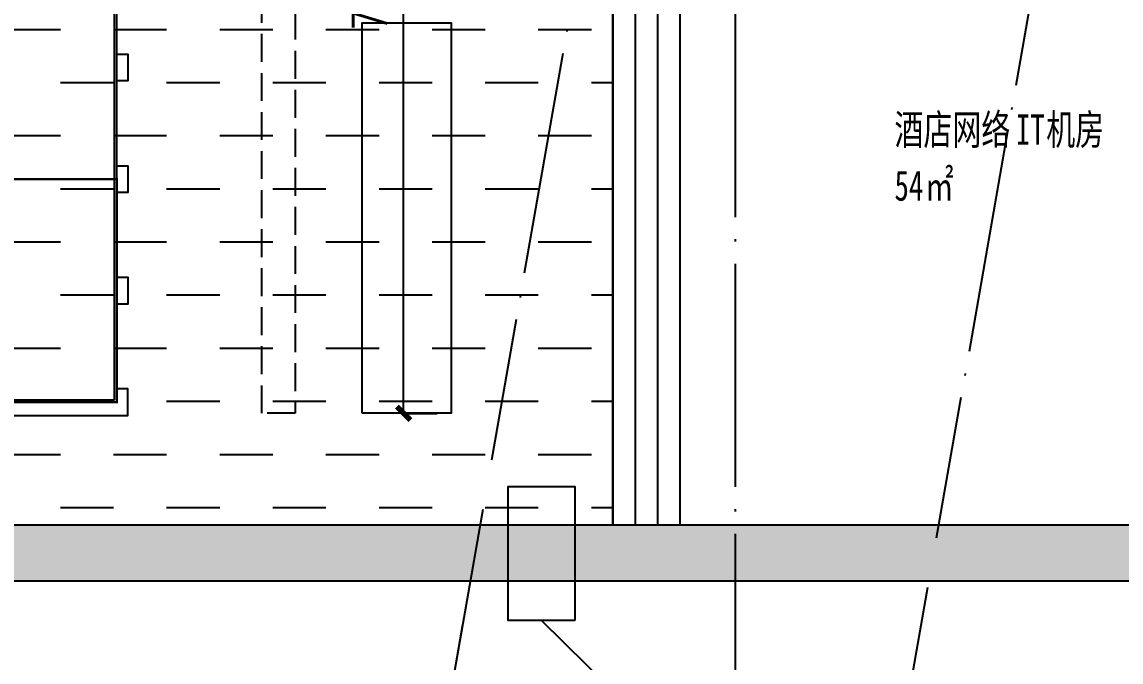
# Model space of a CAD drawing. Header units: millimetres. Extents: x 12325263 to 13848842, y -1463133 to 573208.
# Drawn here: x 12597897 to 12607754, y -899116 to -893379 of the extents above; entities that cross this region are included whole.
import ezdxf
from ezdxf.xclip import XClip

# ---------------------------------------------------------------- set-up
doc = ezdxf.new("R2010")
doc.units = ezdxf.units.MM
doc.header["$LTSCALE"] = 1000
doc.header["$XCLIPFRAME"] = 0
doc.linetypes.add('DASH', pattern=[0.35, 0.25, -0.1])
doc.linetypes.add('DOTE', pattern=[2.4200000000000004, 2, -0.2, 0.02, -0.2])
for name, color, linetype in [('A-ANNO-TEXT', 7, 'Continuous'), ('A-AXIS', 16, 'DOTE'), ('A-WALL', 5, 'Continuous'), ('AXIS', 3, 'Continuous'), ('COLUMN-CONCRETE', 6, 'Continuous'), ('D_E_Eqpm（强电设备）', 3, 'Continuous'), ('PUB_DIM', 83, 'Continuous'), ('PUB_HATCH', 8, 'Continuous'), ('S-SB', 40, 'Continuous'), ('S-压力废水', 110, '压力废水管'), ('S-截水沟', 80, 'DASH'), ('S-文字', 40, 'Continuous'), ('S-给水-DIM', 50, 'Continuous'), ('TEL_TEXT', 2, 'Continuous'), ('WALL', 5, 'Continuous'), ('WALL-SHATCH', 8, 'Continuous'), ('公寓机动车库', 23, 'Continuous'), ('建筑-楼板开洞', 251, 'Continuous')]:
    doc.layers.add(name, color=color, linetype=linetype)
doc.styles.add('_TCH_DIM_T3', font='SIMPLEX.shx', dxfattribs={"width": 0.7058823529411765, "bigfont": 'GBCBIG.shx'})
doc.styles.add('TITXV', font='', dxfattribs={"width": 0.7})
doc.styles.get('TITXV').set_extended_font_data('SimSun')
doc.linetypes.add('压力废水管', pattern='A,1,-0.25,1,-0.25,["FY",TITXV,S=0.2,R=0,X=-0.1,Y=-0.1],-0.2', length=2.7)
doc.dimstyles.new('_TCH_ARCH&&120', dxfattribs={"dimtxt": 306, "dimasz": 120, "dimexe": 300, "dimexo": 360, "dimgap": 147, "dimtad": 1, "dimdec": 0, "dimzin": 0, "dimdsep": 46, "dimtxsty": '_TCH_DIM_T3', "dimblk": 'ARCHTICK', "dimcen": 0.09, "dimclrt": 7, "dimazin": 2, "dimtfac": 1, "dimtdec": 0, "dimtix": 1, "dimtmove": 2, "dimatfit": 3, "dimfxl": 1, "dimfxlon": 1, "dimtolj": 1, "dimtzin": 0, "dimarcsym": 0})
doc.dimstyles.new('_TCH_ARCH&&150', dxfattribs={"dimtxt": 446.25, "dimasz": 150, "dimexe": 375, "dimexo": 450, "dimgap": 189.375, "dimtad": 1, "dimdec": 0, "dimzin": 0, "dimdsep": 46, "dimtxsty": '_TCH_DIM_T3', "dimblk": 'asdggshdfhsg_ArchTick', "dimcen": 0.09, "dimclrt": 7, "dimazin": 2, "dimtfac": 1, "dimtdec": 0, "dimtix": 1, "dimtmove": 2, "dimatfit": 3, "dimfxl": 1, "dimtolj": 1, "dimtzin": 0, "dimarcsym": 0})

# ---------------------------------------------------------------- blocks, each defined once
blk = doc.blocks.new('adgshg13-A$C7F010FC0')
at = {"layer": 'WALL-SHATCH'}
h = blk.add_hatch(color=256, dxfattribs=at)
h.dxf.hatch_style = 1
h.paths.add_polyline_path([(-60384.17120504379, -16880.89509773254), (-763.1647881269455, 197.4793643951416), (12587.61850607395, -13153.30393266678), (12587.61850607395, -157996.0197629929), (-162964.8506313562, -188820.4315237999), (-171262.3814957142, -180522.900662899), (-171262.3814957142, -31310.89849328995), (-150707.1909123659, -10755.70791006088), (-131860.0775495768, -7980.895098209381), (-99162.38149428368, -7980.895098209381), (-99162.38149428368, -4980.895097732544), (-76620.42811572552, -4980.895097732544), (-70107.65229141712, -16880.89509773254)], flags=16)
h.paths.add_polyline_path([(-60091.22944009304, -16380.89510011673), (-646.8769880533218, 646.876989364624), (12987.61850607395, -12987.61850786209), (12987.61850607395, -158331.9049158096), (-163100.5840539932, -189250.3835258484), (-171662.3814958334, -180688.5860877037), (-171662.3814958334, -31145.21306848526), (-150777.8961598873, -10260.7277340889), (-131896.6870943308, -7480.895098209381), (-99562.38149428368, -7480.895098209381), (-99562.38149428368, -4580.895097732544), (-76365.55243730545, -4580.895097732544), (-69907.50581622124, -16380.89510774612)])
at = {"layer": 'COLUMN-CONCRETE'}
for points in [[(-60091.22944009304, -16380.89510011673), (-646.8769880533218, 646.876989364624), (12987.61850607395, -12987.61850786209), (12987.61850607395, -158331.9049158096), (-163100.5840539932, -189250.3835258484), (-171662.3814958334, -180688.5860877037), (-171662.3814958334, -31145.21306848526), (-150777.8961598873, -10260.7277340889), (-131896.6870943308, -7480.895098209381), (-99562.38149428368, -7480.895098209381), (-99562.38149428368, -4580.895097732544), (-76365.55243730545, -4580.895097732544), (-69907.50581622124, -16380.89510774612)], [(-60384.17120504379, -16880.89509773254), (-763.1647881269455, 197.4793643951416), (12587.61850607395, -13153.30393266678), (12587.61850607395, -157996.0197629929), (-162964.8506313562, -188820.4315237999), (-171262.3814957142, -180522.900662899), (-171262.3814957142, -31310.89849328995), (-150707.1909123659, -10755.70791006088), (-131860.0775495768, -7980.895098209381), (-99162.38149428368, -7980.895098209381), (-99162.38149428368, -4980.895097732544), (-76620.42811572552, -4980.895097732544), (-70107.65229141712, -16880.89509773254)]]:
    blk.add_lwpolyline(points, close=True, dxfattribs=at)
blk = doc.blocks.new('A$C4C7A72D3')
at = {"layer": 'WALL', "color": 1}
blk.add_blockref('adgshg13-A$C7F010FC0', (210433.0120974779, 205503.5692701337), dxfattribs=at)
blk = doc.blocks.new('qlzw')
at = {"layer": 'A-AXIS'}
blk.add_line((12470866.81071017, 979489.7590900625), (12470866.81071017, 1082089.759090747), dxfattribs=at)
blk = doc.blocks.new('asdggshdfhsg_ArchTick')
at = {"color": 0, "linetype": 'ByBlock', "const_width": 0.4}
blk.add_lwpolyline([(-0.5, -0.5), (0.5, 0.5)], dxfattribs=at)
blk = doc.blocks.new('*D5455')
at = {"layer": 'AXIS', "color": 0, "lineweight": -2, "transparency": 16777216}
for p, q in [((-1613.185512135866, -6874.600534099486), (-2456.257931867933, -11676.14756553428)), ((4788.87719643755, -7998.697093741136), (3945.804776705484, -12800.24412517593)), ((-2243.666298613597, -11332.73848372331), (3862.916592640714, -12404.95366368913))]:
    blk.add_line(p, q, dxfattribs=at)
at = {"layer": 'Defpoints', "color": 0, "transparency": 16777216}
for p in [(-1535.363442622126, -6431.380808120826), (4866.69926595129, -7555.477367762476), (4010.656501300267, -12430.89435352704)]:
    blk.add_point(p, dxfattribs=at)
at = {"layer": 'AXIS', "color": 0, "lineweight": -2, "transparency": 16777216, "xscale": 150, "yscale": 150, "zscale": 150}
for p, rotation in [((-2391.40620727315, -11306.7977938854), 170.0413192127123), ((4010.656501300267, -12430.89435352704), 350.0413192127123)]:
    blk.add_blockref('asdggshdfhsg_ArchTick', p, dxfattribs=dict(at, rotation=rotation))
at = {"layer": 'AXIS', "color": 7, "transparency": 16777216, "insert": (880.9620440678209, -11462.56132489245), "char_height": 446.25, "attachment_point": 5, "rotation": 350.0413192127123, "style": '_TCH_DIM_T3'}
blk.add_mtext('\\A1;6500', dxfattribs=at)
blk = doc.blocks.new('*D5456')
at = {"layer": 'AXIS', "color": 0, "lineweight": -2, "transparency": 16777216}
for p, q in [((-1613.185512139577, -6874.60053409786), (-2248.732413168462, -10494.22829625762)), ((2375.792021664669, -7574.999159720745), (1740.245120635784, -11194.62692188051)), ((-2036.140779914136, -10150.81921444665), (1657.356936571002, -10799.33646039371))]:
    blk.add_line(p, q, dxfattribs=at)
at = {"layer": 'Defpoints', "color": 0, "transparency": 16777216}
for p in [(-1535.363442625851, -6431.380808119197), (2453.614091178395, -7131.779433742082), (1805.096845230556, -10825.27715023162)]:
    blk.add_point(p, dxfattribs=at)
at = {"layer": 'AXIS', "color": 0, "lineweight": -2, "transparency": 16777216, "xscale": 150, "yscale": 150, "zscale": 150}
for p, rotation in [((-2183.88068857369, -10124.87852460874), 170.0413192127141), ((1805.096845230556, -10825.27715023162), 350.0413192127141)]:
    blk.add_blockref('asdggshdfhsg_ArchTick', p, dxfattribs=dict(at, rotation=rotation))
at = {"layer": 'AXIS', "color": 7, "transparency": 16777216, "insert": (-118.0550246173184, -10068.79308860641), "char_height": 446.25, "attachment_point": 5, "rotation": 350.04131921271414, "style": '_TCH_DIM_T3'}
blk.add_mtext('\\A1;4050', dxfattribs=at)
blk = doc.blocks.new('*D5457')
at = {"layer": 'AXIS', "color": 0, "lineweight": -2, "transparency": 16777216}
for p, q in [((2375.792021664669, -7574.999159720745), (1740.245120635784, -11194.62692188051)), ((4788.877196439434, -7998.69709374028), (4153.330295410548, -11618.32485590004)), ((1952.83675389011, -10851.21784006953), (4070.442111345767, -11223.03439441325))]:
    blk.add_line(p, q, dxfattribs=at)
at = {"layer": 'Defpoints', "color": 0, "transparency": 16777216}
for p in [(2453.614091178395, -7131.779433742082), (4866.69926595316, -7555.477367761618), (4218.182020005321, -11248.97508425116)]:
    blk.add_point(p, dxfattribs=at)
at = {"layer": 'AXIS', "color": 0, "lineweight": -2, "transparency": 16777216, "xscale": 150, "yscale": 150, "zscale": 150}
for p, rotation in [((1805.096845230556, -10825.27715023162), 170.0413192127141), ((4218.182020005321, -11248.97508425116), 350.0413192127141)]:
    blk.add_blockref('asdggshdfhsg_ArchTick', p, dxfattribs=dict(at, rotation=rotation))
at = {"layer": 'AXIS', "color": 7, "transparency": 16777216, "insert": (3082.976329672188, -10630.84136842762), "char_height": 446.25, "attachment_point": 5, "rotation": 350.04131921271414, "style": '_TCH_DIM_T3'}
blk.add_mtext('\\A1;2450', dxfattribs=at)
blk = doc.blocks.new('A$C6D4066EB')
at = {"layer": 'S-SB', "color": 7}
for points in [[(1450.256637573242, -7280.084388488671), (1550.256637573242, -7280.084388488671), (1550.256637573242, -7520.084388488671), (1450.256637573242, -7520.084388488671)], [(1450.256637573242, -8280.08438848867), (1550.256637573242, -8280.08438848867), (1550.256637573242, -8520.08438848867), (1450.256637573242, -8520.08438848867)], [(1450.256637573242, -9280.08438848867), (1550.256637573242, -9280.08438848867), (1550.256637573242, -9520.08438848867), (1450.256637573242, -9520.08438848867)], [(-4549.743362426758, -10280.08438848867), (-4649.743362426758, -10280.08438848867), (-4649.743362426758, -10520.08438848867), (1550.256637573242, -10520.08438848867), (1550.256637573242, -10280.08438848867), (1450.256637573242, -10280.08438848867)]]:
    blk.add_lwpolyline(points, dxfattribs=at)
at = {"layer": 'S-SB', "const_width": 20}
blk.add_lwpolyline([(450.2566375732422, -10400.08438848821), (1450.256637573242, -10400.08438848821), (1450.256637573242, -8400.084388488205), (450.2566375732422, -8400.084388488205)], close=True, dxfattribs=at)
at = {"layer": 'S-截水沟'}
blk.add_lwpolyline([(1399.999999800697, 200.0000075360294), (1399.999999800697, -1000.084388488205), (7700.00000002794, -1000.084388488205), (7700.00000002794, -1300.084388488205), (3050.000000553206, -1300.084388488205), (3050.000000553206, -10499.11689272244), (2750.000000553206, -10499.11689272244), (2750.000000553206, -1300.084388488205), (-4349.745606359094, -1300.084388488205), (-4349.745606359094, -1000.084388488205), (1099.999999800697, -1000.084388488205), (1099.999999800697, 200.0000075360294)], dxfattribs=at)
at = {"layer": 'S-文字'}
blk.add_lwpolyline([(1450.256637573242, -10400.08438848821), (1450.256637573242, -4400.084388488205), (-549.7433624267578, -4400.084388488205), (-549.7433624267578, -2400.084388488205), (-549.7433624267578, -2400.084388488205), (-549.7433624267578, -2400.084388488205), (-4549.743362426758, -2400.084388488205), (-4549.743362426758, -10400.08438848821), (1450.256637573242, -10400.08438848821)], dxfattribs=at)
blk.add_lwpolyline([(1430.256637573242, -10380.08438848821), (1430.256637573242, -4420.084388488205), (-569.7433624267578, -4420.084388488205), (-569.7433624267578, -2420.084388488205), (-4529.743362426758, -2420.084388488205), (-4529.743362426758, -10380.08438848821)], close=True, dxfattribs=at)
at = {"layer": 'S-给水-DIM'}
blk.add_lwpolyline([(3650.000000553206, -10499.11689272244), (3650.000001983717, -6999.116892603226), (4450.000001983717, -6999.116892484017), (4450.000000076368, -10499.11689272244)], close=True, dxfattribs=at)
blk = doc.blocks.new('_ArchTick')
at = {"color": 0, "linetype": 'ByBlock', "const_width": 0.4}
blk.add_lwpolyline([(-0.5, -0.5), (0.5, 0.5)], dxfattribs=at)
blk = doc.blocks.new('*D4566')
at = {"layer": 'Defpoints', "color": 0, "transparency": 16777216}
for p in [(12600696.81071044, -889286.7857499638), (12601319.99999998, -889286.7857499638), (12600696.81071041, -896887.0152930456)]:
    blk.add_point(p, dxfattribs=at)
at = {"layer": 'PUB_DIM', "color": 0, "lineweight": -2, "transparency": 16777216}
for p, q in [((12601318.99999998, -889286.7857499638), (12601619.99999998, -889286.7857499638)), ((12601319.99999998, -896887.0152930456), (12601319.99999998, -889286.7857499638)), ((12601318.99999998, -896887.0152930456), (12601619.99999998, -896887.0152930456))]:
    blk.add_line(p, q, dxfattribs=at)
at = {"layer": 'PUB_DIM', "color": 0, "lineweight": -2, "transparency": 16777216, "xscale": 120, "yscale": 120, "zscale": 120}
for p, rotation in [((12601319.99999998, -889286.7857499638), 90), ((12601319.99999998, -896887.0152930456), 270)]:
    blk.add_blockref('_ArchTick', p, dxfattribs=dict(at, rotation=rotation))
at = {"layer": 'PUB_DIM', "color": 7, "transparency": 16777216, "insert": (12601019.99999998, -893086.9005215027), "char_height": 306, "attachment_point": 5, "rotation": 90, "style": '_TCH_DIM_T3'}
blk.add_mtext('\\A1;7600', dxfattribs=at)
blk = doc.blocks.new('asdfadfgsdg')
at = {"layer": 'A-AXIS'}
for p, q in [((15844.89874878526, 92554.357993779), (-1535.36344262585, -6431.380808119429)), ((19833.87628258765, 91853.95936815557), (2453.614091178402, -7131.779433742631))]:
    blk.add_line(p, q, dxfattribs=at)
at = {"layer": 'AXIS'}
blk.add_line((-1794.770341007039, -7908.779894712614), (-2507.057267118212, -11965.46481946121), dxfattribs=at)
for p1, p2, distance, picture, middle in [((-1535.363442622126, -6431.380808120825), (4866.69926595129, -7555.477367762475), -4949.9999999992915, '*D5455', (880.9620440678209, -11462.56132489245)), ((-1535.363442625851, -6431.380808119197), (2453.614091178396, -7131.779433742083), -3750.0000000006935, '*D5456', (-118.0550246173184, -10068.79308860641)), ((2453.614091178396, -7131.779433742083), (4866.699265953161, -7555.477367761619), -3750.000000000697, '*D5457', (3082.976329672188, -10630.84136842762))]:
    dim = blk.add_aligned_dim(p1=p1, p2=p2, distance=distance, dimstyle='_TCH_ARCH&&150', dxfattribs=at)
    dim.commit()
    dim.dimension.update_dxf_attribs({"geometry": picture, "text_midpoint": middle})

msp = doc.modelspace()

# ---------------------------------------------------------------- linework, layer by layer
at = {"layer": 'TEL_TEXT'}
msp.add_line((12603556.12349399, -899726.1394520104), (12602557.10096433, -898742.3626995152), dxfattribs=at)

# ---------------------------------------------------------------- block references
ref = msp.add_blockref('A$C4C7A72D3', (12385714.85333347, -906209.5211575599), dxfattribs=dict(rotation=350.041249254255))
XClip(ref).set_block_clipping_path([(223442.85848776624, 85923.1187333744), (220542.79614323564, 85923.14223919064), (220542.85794921033, 89292.82327550603), (211526.91503559053, 89292.81013112981), (210631.4331447985, 94392.80805835268), (206113.36859029531, 94392.80254184548), (206001.43151877634, 95030.31273446558), (204376.28265885077, 94744.96136868373), (203364.45700568333, 100506.90300529171), (197947.39471226372, 99555.74826742522), (192482.34284747206, 130679.47653937805), (190118.78045936674, 130264.45040162886), (191623.4071957469, 121695.64270786336), (177046.6486519482, 119136.20117008407), (175707.6223907359, 126760.84837657143), (173902.98837133497, 128026.4039125028), (169528.38544615544, 127258.29032698018), (169070.09673948586, 129868.3614864857), (163308.25174581818, 128856.66933918069), (163766.52659606002, 126246.61717005563), (159679.17951310053, 125528.91809214232), (170669.68883746117, 62935.797914044), (167222.1989369914, 62330.4650948944), (167939.77594909444, 58243.68085931754), (171386.95287966542, 58848.291248798836), (172857.06567938626, 50477.00326481927), (165962.5026008021, 49266.42308983533), (168037.78130347654, 37447.17964484263), (140649.95849708281, 32638.23901064042), (115387.97992391884, 28202.578178789467), (95598.7254695911, 140907.4332163476), (226939.47610990703, 163968.86685004015), (240128.69528115913, 88852.8973128139)])

# ---------------------------------------------------------------- next in the draw order: hatches: boundary and pattern name
at = {"layer": 'D_E_Eqpm（强电设备）'}
h = msp.add_hatch(dxfattribs=at)
h.set_pattern_fill('ANSI31', color=256, scale=104.9999999999999, angle=180.0000934922431)
h.set_pattern_definition([(225.000093492243, (1552031827.998083, 7636678366.452721), (117.8660539161968, -117.8656692615545), [])])
h.paths.add_polyline_path([(12602856.68769161, -898742.3622106668), (12602257.51423706, -898742.3631883636), (12602257.51227933, -897542.3631881624), (12602856.68573388, -897542.3622104693)])
at = {"layer": 'PUB_HATCH'}
for points in [[(12591196.80989434, -897886.8404848708), (12591196.81071021, -898386.8404848701), (12603296.8107102, -898386.8207407782), (12603296.80989433, -897886.8207407789)], [(12603296.80989433, -897886.8207407789), (12603296.8107102, -898386.8207407782), (12603696.8107102, -898386.820088081), (12603696.80989432, -897886.8200880816)], [(12603696.80989432, -897886.8200880816), (12603696.8107102, -898386.820088081), (12613949.46003205, -898386.803358468), (12613529.60277475, -897886.8040434526)]]:
    msp.add_hatch(color=256, dxfattribs=at).paths.add_polyline_path(points)
at = {"layer": '建筑-楼板开洞'}
h = msp.add_hatch(dxfattribs=at)
h.set_pattern_fill('DASH', color=256, scale=500)
h.set_pattern_definition([(0, (0, 0), (476.25, 476.25), [476.25, -476.25])])
h.paths.add_polyline_path([(12591296.81071039, -884786.7857499128), (12591296.83208632, -897886.8403216603), (12603196.81071025, -897886.8403216603), (12603196.81071025, -889886.7857484204), (12606896.8107063, -889886.7857513839), (12606896.81070627, -884786.7857498277)])

# ---------------------------------------------------------------- next in the draw order: linework, layer by layer
at = {"layer": 'A-WALL'}
for p, q in [((12603196.81071023, -889886.7857499021), (12603196.81071023, -897886.8209023817)), ((12603396.81071004, -890086.7857498897), (12603396.81071004, -897886.820576033)), ((12603596.81071019, -890286.7857502176), (12603596.81071019, -897886.8202496843)), ((12603796.81071024, -890486.7857502038), (12603796.81071023, -897886.8199233357)), ((12591196.80989434, -897886.8404848708), (12603296.80989433, -897886.8207407789)), ((12603296.80989433, -897886.8207407789), (12603696.80989432, -897886.8200880816)), ((12603696.80989432, -897886.8200880816), (12613529.60277475, -897886.8040434526)), ((12591196.81071021, -898386.8404848701), (12603296.8107102, -898386.8207407782)), ((12603296.8107102, -898386.8207407782), (12603696.8107102, -898386.820088081)), ((12603696.8107102, -898386.820088081), (12613949.46003205, -898386.803358468))]:
    msp.add_line(p, q, dxfattribs=at)
at = {"layer": 'D_E_Eqpm（强电设备）'}
msp.add_lwpolyline([(12602856.68769161, -898742.3622106668), (12602257.51423706, -898742.3631883636), (12602257.51227933, -897542.3631881624), (12602856.68573388, -897542.3622104693)], close=True, dxfattribs=at)
at = {"layer": '公寓机动车库'}
msp.add_lwpolyline([(12591296.81071039, -884786.7857499128), (12591296.83208632, -897886.8403216603), (12603196.81071025, -897886.8403216603), (12603196.81071025, -889886.7857484204), (12606896.8107063, -889886.7857513839), (12606896.81070627, -884786.7857498277)], close=True, dxfattribs=at)

# ---------------------------------------------------------------- next in the draw order: block references
at = {"color": 2}
msp.add_blockref('qlzw', (133430.0000000149, -1881876.544840029), dxfattribs=at)
msp.add_blockref('asdfadfgsdg', (12603643.42459348, -890874.0225903821))
at = {"layer": 'S-压力废水'}
msp.add_blockref('A$C6D4066EB', (12597296.81071045, -886386.898400322, 9.610333750321524e-09), dxfattribs=at)
msp.add_blockref('A$C6D4066EB', (12597296.81071045, -886386.898400322, 9.610333750321524e-09), dxfattribs=at)

# ---------------------------------------------------------------- next in the draw order: texts
at = {"layer": 'A-ANNO-TEXT', "style": 'TITXV', "width": 0.7}
for s, p in [('酒店网络', (12605722.15643596, -894479.0943870684, 9.610333750321524e-09)), ('机房', (12607083.16909418, -894479.0943870684, 9.610333750321524e-09)), ('IT', (12606810.96656254, -894479.0943870684, 9.610333750321524e-09)), ('㎡', (12605994.3589676, -894980.6133744102, 9.610333750321524e-09)), ('54', (12605722.15643596, -894980.6133744102, 9.610333750321524e-09))]:
    msp.add_text(s, height=271.8987341772152, dxfattribs=at).set_placement(p)

# ---------------------------------------------------------------- next in the draw order: dimensions: what is measured, and where the dimension line sits
at = {"layer": 'PUB_DIM'}
dim = msp.add_aligned_dim(p1=(12600696.81071041, -896887.0152930456), p2=(12600696.81071044, -889286.7857499638), distance=-623.1892895400524, dimstyle='_TCH_ARCH&&120', dxfattribs=at)
dim.commit()
dim.dimension.update_dxf_attribs({"geometry": '*D4566', "text_midpoint": (12601019.99999998, -893086.9005215027)})

doc.saveas('drawing.dxf')
